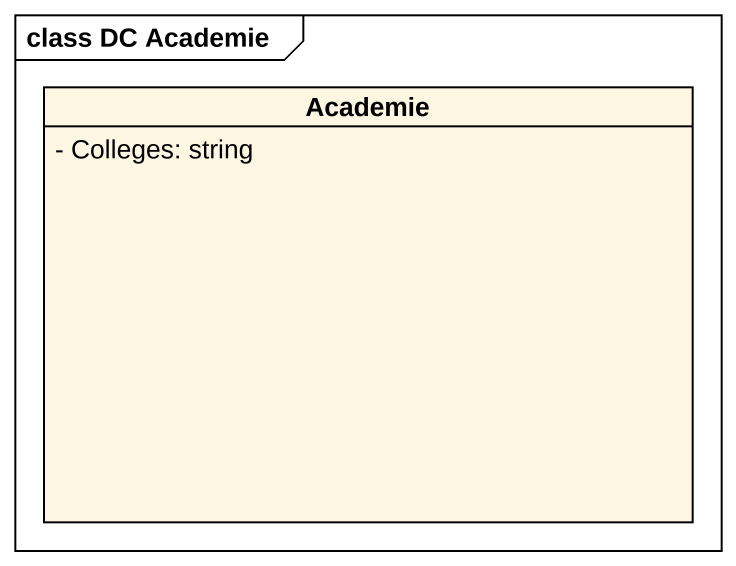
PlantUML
@startuml
mainframe class DC Academie
hide circle
hide empty members
skinparam classAttributeIconSize 0
class Academie {
  - Colleges: string
}
@enduml
